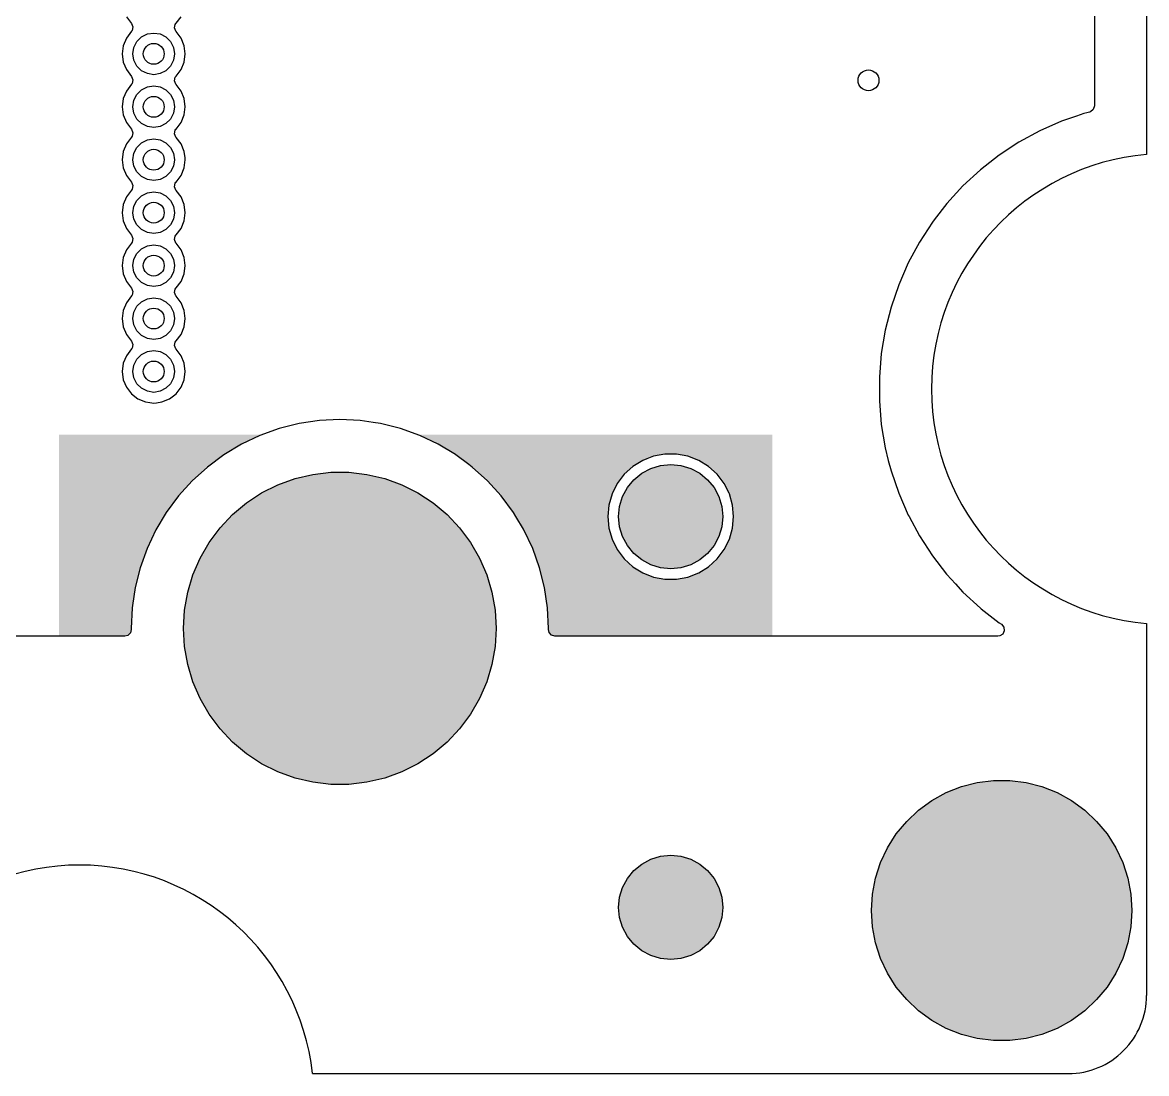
# Model space of a CAD drawing. Header units: millimetres. Extents: x -3894 to -3474, y -291 to 6.
# Drawn here: x -3809.63 to -3788.05, y -263.36 to -243.19 of the extents above; entities that cross this region are included whole.
import ezdxf

# ---------------------------------------------------------------- set-up
doc = ezdxf.new("R2010")
doc.units = ezdxf.units.MM
doc.layers.add('BLACK', color=7, linetype='Continuous')

msp = doc.modelspace()

# ---------------------------------------------------------------- hatches: boundary and pattern name
msp.add_hatch(color=256).paths.add_polyline_path([(-3806.631, -252.277), (-3806.367, -251.986), (-3806.076, -251.722), (-3805.76, -251.488), (-3805.423, -251.286), (-3805.067, -251.118), (-3805.067, -251.118), (-3805.029, -251.104), (-3808.922, -251.104), (-3808.922, -254.969), (-3807.663, -254.969), (-3807.606, -254.955), (-3807.555, -254.907), (-3807.539, -254.839), (-3807.54, -254.818), (-3807.521, -254.425), (-3807.514, -254.38), (-3807.463, -254.037), (-3807.368, -253.655), (-3807.235, -253.285), (-3807.235, -253.285), (-3807.067, -252.93), (-3806.865, -252.593)])
h = msp.add_hatch(color=256)
h.paths.add_polyline_path([(-3795.233, -251.104), (-3802.04, -251.104), (-3802.002, -251.118), (-3802.002, -251.118), (-3801.647, -251.286), (-3801.317, -251.483), (-3801.309, -251.488), (-3801.058, -251.674), (-3800.994, -251.722), (-3800.702, -251.986), (-3800.438, -252.277), (-3800.204, -252.593), (-3800.204, -252.593), (-3800.156, -252.673), (-3800.012, -252.913), (-3800.002, -252.93), (-3799.834, -253.285), (-3799.702, -253.655), (-3799.606, -254.037), (-3799.549, -254.425), (-3799.529, -254.818), (-3799.53, -254.839), (-3799.519, -254.896), (-3799.474, -254.949), (-3799.406, -254.969), (-3795.233, -254.969)])
h.paths.add_polyline_path([(-3796.458, -253.635), (-3796.647, -253.752), (-3796.855, -253.833), (-3797.073, -253.874), (-3797.073, -253.874), (-3797.296, -253.874), (-3797.296, -253.874), (-3797.515, -253.833), (-3797.722, -253.752), (-3797.911, -253.635), (-3797.911, -253.635), (-3798.076, -253.485), (-3798.21, -253.308), (-3798.309, -253.109), (-3798.37, -252.895), (-3798.37, -252.895), (-3798.39, -252.673), (-3798.37, -252.452), (-3798.37, -252.452), (-3798.309, -252.238), (-3798.21, -252.038), (-3798.076, -251.861), (-3797.911, -251.711), (-3797.911, -251.711), (-3797.722, -251.594), (-3797.722, -251.594), (-3797.646, -251.564), (-3797.515, -251.513), (-3797.296, -251.473), (-3797.073, -251.473), (-3796.855, -251.513), (-3796.647, -251.594), (-3796.647, -251.594), (-3796.458, -251.711), (-3796.458, -251.711), (-3796.294, -251.861), (-3796.16, -252.038), (-3796.065, -252.227), (-3796.06, -252.238), (-3796, -252.452), (-3795.979, -252.673), (-3796, -252.895), (-3796.06, -253.109), (-3796.16, -253.308), (-3796.294, -253.485)], flags=16)
h.paths.add_polyline_path([(-3796.629, -253.505), (-3796.802, -253.597), (-3796.99, -253.654), (-3797.185, -253.673), (-3797.38, -253.654), (-3797.567, -253.597), (-3797.74, -253.505), (-3797.892, -253.38), (-3798.016, -253.229), (-3798.109, -253.056), (-3798.165, -252.868), (-3798.185, -252.673), (-3798.165, -252.478), (-3798.109, -252.29), (-3798.016, -252.117), (-3797.892, -251.966), (-3797.74, -251.842), (-3797.567, -251.749), (-3797.38, -251.692), (-3797.185, -251.673), (-3796.99, -251.692), (-3796.802, -251.749), (-3796.629, -251.842), (-3796.478, -251.966), (-3796.353, -252.117), (-3796.261, -252.29), (-3796.204, -252.478), (-3796.185, -252.673), (-3796.204, -252.868), (-3796.261, -253.056), (-3796.353, -253.229), (-3796.478, -253.38)], flags=0)
h = msp.add_hatch(color=256)
h.paths.add_polyline_path([(-3823.26, -260.233), (-3823.279, -259.92), (-3823.338, -259.611), (-3823.435, -259.313), (-3823.569, -259.029), (-3823.737, -258.764), (-3823.937, -258.522), (-3824.166, -258.307), (-3824.42, -258.122), (-3824.695, -257.971), (-3824.987, -257.855), (-3825.291, -257.777), (-3825.603, -257.738), (-3825.917, -257.738), (-3826.228, -257.777), (-3826.532, -257.855), (-3826.824, -257.971), (-3827.099, -258.122), (-3827.353, -258.307), (-3827.582, -258.522), (-3827.782, -258.764), (-3827.95, -259.029), (-3828.084, -259.313), (-3828.181, -259.611), (-3828.24, -259.92), (-3828.26, -260.233), (-3828.24, -260.546), (-3828.181, -260.855), (-3828.084, -261.153), (-3827.95, -261.437), (-3827.782, -261.703), (-3827.582, -261.944), (-3827.353, -262.159), (-3827.099, -262.344), (-3826.824, -262.495), (-3826.532, -262.611), (-3826.228, -262.689), (-3825.917, -262.728), (-3825.603, -262.728), (-3825.291, -262.689), (-3824.987, -262.611), (-3824.695, -262.495), (-3824.42, -262.344), (-3824.166, -262.159), (-3823.937, -261.944), (-3823.737, -261.703), (-3823.569, -261.437), (-3823.435, -261.153), (-3823.338, -260.855), (-3823.279, -260.546)])
h.paths.add_polyline_path([(-3819.064, -259.978), (-3819.121, -259.79), (-3819.213, -259.617), (-3819.338, -259.466), (-3819.489, -259.342), (-3819.662, -259.249), (-3819.85, -259.192), (-3820.045, -259.173), (-3820.24, -259.192), (-3820.427, -259.249), (-3820.6, -259.342), (-3820.752, -259.466), (-3820.876, -259.617), (-3820.969, -259.79), (-3821.025, -259.978), (-3821.045, -260.173), (-3821.025, -260.368), (-3820.969, -260.556), (-3820.876, -260.729), (-3820.752, -260.88), (-3820.6, -261.005), (-3820.427, -261.097), (-3820.24, -261.154), (-3820.045, -261.173), (-3819.85, -261.154), (-3819.662, -261.097), (-3819.489, -261.005), (-3819.338, -260.88), (-3819.213, -260.729), (-3819.121, -260.556), (-3819.064, -260.368), (-3819.045, -260.173)])
h.paths.add_polyline_path([(-3800.716, -253.792), (-3800.854, -253.472), (-3801.028, -253.17), (-3801.237, -252.89), (-3801.476, -252.636), (-3801.743, -252.412), (-3802.035, -252.22), (-3802.346, -252.063), (-3802.674, -251.944), (-3803.014, -251.864), (-3803.36, -251.823), (-3803.709, -251.823), (-3804.056, -251.864), (-3804.395, -251.944), (-3804.723, -252.063), (-3805.035, -252.22), (-3805.326, -252.412), (-3805.593, -252.636), (-3805.833, -252.89), (-3806.041, -253.17), (-3806.216, -253.472), (-3806.354, -253.792), (-3806.454, -254.126), (-3806.514, -254.47), (-3806.535, -254.818), (-3806.514, -255.166), (-3806.454, -255.51), (-3806.354, -255.844), (-3806.216, -256.164), (-3806.041, -256.467), (-3805.833, -256.746), (-3805.593, -257), (-3805.326, -257.224), (-3805.035, -257.416), (-3804.723, -257.573), (-3804.395, -257.692), (-3804.056, -257.772), (-3803.709, -257.813), (-3803.36, -257.813), (-3803.014, -257.772), (-3802.674, -257.692), (-3802.346, -257.573), (-3802.035, -257.416), (-3801.743, -257.224), (-3801.476, -257), (-3801.237, -256.746), (-3801.028, -256.467), (-3800.854, -256.164), (-3800.716, -255.844), (-3800.616, -255.51), (-3800.555, -255.166), (-3800.535, -254.818), (-3800.555, -254.47), (-3800.616, -254.126)])
h.paths.add_polyline_path([(-3796.204, -252.478), (-3796.261, -252.29), (-3796.353, -252.117), (-3796.478, -251.966), (-3796.629, -251.842), (-3796.802, -251.749), (-3796.99, -251.692), (-3797.185, -251.673), (-3797.38, -251.692), (-3797.567, -251.749), (-3797.74, -251.842), (-3797.892, -251.966), (-3798.016, -252.117), (-3798.109, -252.29), (-3798.165, -252.478), (-3798.185, -252.673), (-3798.165, -252.868), (-3798.109, -253.056), (-3798.016, -253.229), (-3797.892, -253.38), (-3797.74, -253.505), (-3797.567, -253.597), (-3797.38, -253.654), (-3797.185, -253.673), (-3796.99, -253.654), (-3796.802, -253.597), (-3796.629, -253.505), (-3796.478, -253.38), (-3796.353, -253.229), (-3796.261, -253.056), (-3796.204, -252.868), (-3796.185, -252.673)])
h.paths.add_polyline_path([(-3796.261, -259.79), (-3796.353, -259.617), (-3796.478, -259.466), (-3796.629, -259.342), (-3796.802, -259.249), (-3796.99, -259.192), (-3797.185, -259.173), (-3797.38, -259.192), (-3797.567, -259.249), (-3797.74, -259.342), (-3797.892, -259.466), (-3798.016, -259.617), (-3798.109, -259.79), (-3798.165, -259.978), (-3798.185, -260.173), (-3798.165, -260.368), (-3798.109, -260.556), (-3798.016, -260.729), (-3797.892, -260.88), (-3797.74, -261.005), (-3797.567, -261.097), (-3797.38, -261.154), (-3797.185, -261.173), (-3796.99, -261.154), (-3796.802, -261.097), (-3796.629, -261.005), (-3796.478, -260.88), (-3796.353, -260.729), (-3796.261, -260.556), (-3796.204, -260.368), (-3796.185, -260.173), (-3796.204, -259.978)])
h.paths.add_polyline_path([(-3788.354, -259.92), (-3788.413, -259.611), (-3788.51, -259.313), (-3788.644, -259.029), (-3788.812, -258.764), (-3789.012, -258.522), (-3789.241, -258.307), (-3789.495, -258.122), (-3789.77, -257.971), (-3790.062, -257.855), (-3790.366, -257.777), (-3790.678, -257.738), (-3790.992, -257.738), (-3791.303, -257.777), (-3791.607, -257.855), (-3791.899, -257.971), (-3792.174, -258.122), (-3792.428, -258.307), (-3792.657, -258.522), (-3792.857, -258.764), (-3793.025, -259.029), (-3793.159, -259.313), (-3793.256, -259.611), (-3793.315, -259.92), (-3793.335, -260.233), (-3793.315, -260.546), (-3793.256, -260.855), (-3793.159, -261.153), (-3793.025, -261.437), (-3792.857, -261.703), (-3792.657, -261.944), (-3792.428, -262.159), (-3792.174, -262.344), (-3791.899, -262.495), (-3791.607, -262.611), (-3791.303, -262.689), (-3790.992, -262.728), (-3790.678, -262.728), (-3790.366, -262.689), (-3790.062, -262.611), (-3789.77, -262.495), (-3789.495, -262.344), (-3789.241, -262.159), (-3789.012, -261.944), (-3788.812, -261.703), (-3788.644, -261.437), (-3788.51, -261.153), (-3788.413, -260.855), (-3788.354, -260.546), (-3788.335, -260.233)])

# ---------------------------------------------------------------- linework, layer by layer
at = {"layer": 'BLACK', "linetype": 'Continuous'}
for p, q in [((-3789.055, -234.485), (-3789.055, -244.791)), ((-3788.055, -234.589), (-3788.055, -245.726)), ((-3807.63, -243.08), (-3807.531, -243.209)), ((-3806.678, -243.205), (-3806.581, -243.08)), ((-3807.531, -243.209), (-3807.506, -243.274)), ((-3807.506, -243.274), (-3807.52, -243.343)), ((-3806.706, -243.295), (-3806.692, -243.227)), ((-3806.681, -243.36), (-3806.706, -243.295)), ((-3806.692, -243.227), (-3806.681, -243.209)), ((-3806.681, -243.209), (-3806.678, -243.205)), ((-3806.678, -243.205), (-3806.678, -243.205)), ((-3807.63, -243.49), (-3807.691, -243.636)), ((-3807.531, -243.36), (-3807.63, -243.49)), ((-3807.52, -243.343), (-3807.531, -243.36)), ((-3807.429, -243.558), (-3807.341, -243.469)), ((-3807.341, -243.469), (-3807.229, -243.412)), ((-3807.229, -243.412), (-3807.106, -243.393)), ((-3807.106, -243.393), (-3806.982, -243.412)), ((-3806.982, -243.412), (-3806.871, -243.469)), ((-3806.871, -243.469), (-3806.782, -243.558)), ((-3806.678, -243.365), (-3806.681, -243.36)), ((-3806.581, -243.49), (-3806.678, -243.365)), ((-3806.678, -243.365), (-3806.678, -243.365)), ((-3806.521, -243.636), (-3806.581, -243.49)), ((-3807.691, -243.636), (-3807.712, -243.793)), ((-3807.691, -243.636), (-3807.691, -243.636)), ((-3807.506, -243.793), (-3807.486, -243.669)), ((-3807.486, -243.669), (-3807.429, -243.558)), ((-3806.782, -243.558), (-3806.725, -243.669)), ((-3806.725, -243.669), (-3806.706, -243.793)), ((-3806.5, -243.793), (-3806.521, -243.636)), ((-3807.712, -243.793), (-3807.712, -243.793)), ((-3807.712, -243.793), (-3807.691, -243.95)), ((-3807.691, -243.95), (-3807.691, -243.95)), ((-3807.691, -243.95), (-3807.63, -244.096)), ((-3807.486, -243.916), (-3807.506, -243.793)), ((-3807.429, -244.028), (-3807.486, -243.916)), ((-3806.725, -243.916), (-3806.782, -244.028)), ((-3806.706, -243.793), (-3806.725, -243.916)), ((-3806.581, -244.096), (-3806.521, -243.95)), ((-3806.521, -243.95), (-3806.5, -243.793)), ((-3807.63, -244.096), (-3807.531, -244.225)), ((-3807.341, -244.116), (-3807.429, -244.028)), ((-3807.229, -244.173), (-3807.341, -244.116)), ((-3807.106, -244.193), (-3807.229, -244.173)), ((-3806.982, -244.173), (-3807.106, -244.193)), ((-3806.871, -244.116), (-3806.982, -244.173)), ((-3806.782, -244.028), (-3806.871, -244.116)), ((-3806.678, -244.221), (-3806.581, -244.096)), ((-3807.531, -244.376), (-3807.63, -244.506)), ((-3807.531, -244.225), (-3807.506, -244.29)), ((-3807.52, -244.359), (-3807.531, -244.376)), ((-3807.506, -244.29), (-3807.52, -244.359)), ((-3806.706, -244.311), (-3806.692, -244.243)), ((-3806.681, -244.376), (-3806.706, -244.311)), ((-3806.692, -244.243), (-3806.681, -244.225)), ((-3806.681, -244.225), (-3806.678, -244.221)), ((-3806.678, -244.381), (-3806.681, -244.376)), ((-3806.678, -244.221), (-3806.678, -244.221)), ((-3806.581, -244.506), (-3806.678, -244.381)), ((-3806.678, -244.381), (-3806.678, -244.381)), ((-3807.63, -244.506), (-3807.691, -244.652)), ((-3807.486, -244.685), (-3807.429, -244.574)), ((-3807.429, -244.574), (-3807.341, -244.485)), ((-3807.341, -244.485), (-3807.229, -244.428)), ((-3807.229, -244.428), (-3807.106, -244.409)), ((-3807.106, -244.409), (-3806.982, -244.428)), ((-3806.982, -244.428), (-3806.871, -244.485)), ((-3806.871, -244.485), (-3806.782, -244.574)), ((-3806.782, -244.574), (-3806.725, -244.685)), ((-3806.521, -244.652), (-3806.581, -244.506)), ((-3807.691, -244.652), (-3807.712, -244.809)), ((-3807.712, -244.809), (-3807.712, -244.809)), ((-3807.712, -244.809), (-3807.691, -244.966)), ((-3807.691, -244.652), (-3807.691, -244.652)), ((-3807.506, -244.809), (-3807.486, -244.685)), ((-3807.486, -244.932), (-3807.506, -244.809)), ((-3806.725, -244.685), (-3806.706, -244.809)), ((-3806.706, -244.809), (-3806.725, -244.932)), ((-3806.5, -244.809), (-3806.521, -244.652)), ((-3806.521, -244.966), (-3806.5, -244.809)), ((-3789.055, -244.791), (-3789.075, -244.858)), ((-3807.691, -244.966), (-3807.691, -244.966)), ((-3807.691, -244.966), (-3807.63, -245.112)), ((-3807.429, -245.044), (-3807.486, -244.932)), ((-3807.341, -245.132), (-3807.429, -245.044)), ((-3806.782, -245.044), (-3806.871, -245.132)), ((-3806.725, -244.932), (-3806.782, -245.044)), ((-3806.581, -245.112), (-3806.521, -244.966)), ((-3789.395, -244.987), (-3789.687, -245.088)), ((-3789.257, -244.939), (-3789.395, -244.987)), ((-3789.202, -244.924), (-3789.257, -244.939)), ((-3789.148, -244.911), (-3789.202, -244.924)), ((-3789.128, -244.903), (-3789.148, -244.911)), ((-3789.075, -244.858), (-3789.128, -244.903)), ((-3807.63, -245.112), (-3807.531, -245.241)), ((-3807.531, -245.241), (-3807.506, -245.306)), ((-3807.229, -245.189), (-3807.341, -245.132)), ((-3807.106, -245.209), (-3807.229, -245.189)), ((-3806.982, -245.189), (-3807.106, -245.209)), ((-3806.871, -245.132), (-3806.982, -245.189)), ((-3806.706, -245.327), (-3806.692, -245.259)), ((-3806.692, -245.259), (-3806.681, -245.241)), ((-3806.681, -245.241), (-3806.678, -245.237)), ((-3806.678, -245.237), (-3806.581, -245.112)), ((-3806.678, -245.237), (-3806.678, -245.237)), ((-3789.687, -245.088), (-3790.104, -245.272)), ((-3807.531, -245.392), (-3807.63, -245.522)), ((-3807.52, -245.375), (-3807.531, -245.392)), ((-3807.506, -245.306), (-3807.52, -245.375)), ((-3807.341, -245.501), (-3807.229, -245.444)), ((-3807.229, -245.444), (-3807.106, -245.425)), ((-3807.106, -245.425), (-3806.982, -245.444)), ((-3806.982, -245.444), (-3806.871, -245.501)), ((-3806.681, -245.392), (-3806.706, -245.327)), ((-3806.678, -245.397), (-3806.681, -245.392)), ((-3806.581, -245.522), (-3806.678, -245.397)), ((-3806.678, -245.397), (-3806.678, -245.397)), ((-3790.104, -245.272), (-3790.503, -245.49)), ((-3790.104, -245.272), (-3790.104, -245.272)), ((-3807.691, -245.668), (-3807.712, -245.825)), ((-3807.63, -245.522), (-3807.691, -245.668)), ((-3807.691, -245.668), (-3807.691, -245.668)), ((-3807.486, -245.701), (-3807.429, -245.59)), ((-3807.429, -245.59), (-3807.341, -245.501)), ((-3806.871, -245.501), (-3806.782, -245.59)), ((-3806.782, -245.59), (-3806.725, -245.701)), ((-3806.521, -245.668), (-3806.581, -245.522)), ((-3806.505, -245.789), (-3806.521, -245.668)), ((-3806.521, -245.668), (-3806.521, -245.668)), ((-3790.503, -245.49), (-3790.884, -245.74)), ((-3790.503, -245.49), (-3790.503, -245.49)), ((-3807.712, -245.825), (-3807.712, -245.825)), ((-3807.712, -245.825), (-3807.691, -245.982)), ((-3807.506, -245.825), (-3807.486, -245.701)), ((-3807.486, -245.948), (-3807.506, -245.825)), ((-3806.725, -245.701), (-3806.706, -245.825)), ((-3806.706, -245.825), (-3806.725, -245.948)), ((-3806.521, -245.982), (-3806.5, -245.825)), ((-3806.5, -245.825), (-3806.505, -245.789)), ((-3790.884, -245.74), (-3791.242, -246.02)), ((-3790.884, -245.74), (-3790.884, -245.74)), ((-3807.691, -245.982), (-3807.691, -245.982)), ((-3807.691, -245.982), (-3807.63, -246.128)), ((-3807.429, -246.06), (-3807.486, -245.948)), ((-3807.341, -246.148), (-3807.429, -246.06)), ((-3806.782, -246.06), (-3806.871, -246.148)), ((-3806.725, -245.948), (-3806.782, -246.06)), ((-3806.581, -246.128), (-3806.521, -245.982)), ((-3791.242, -246.02), (-3791.577, -246.329)), ((-3791.242, -246.02), (-3791.242, -246.02)), ((-3807.63, -246.128), (-3807.531, -246.257)), ((-3807.531, -246.257), (-3807.506, -246.322)), ((-3807.506, -246.322), (-3807.52, -246.391)), ((-3807.229, -246.205), (-3807.341, -246.148)), ((-3807.106, -246.225), (-3807.229, -246.205)), ((-3806.982, -246.205), (-3807.106, -246.225)), ((-3806.871, -246.148), (-3806.982, -246.205)), ((-3806.706, -246.343), (-3806.692, -246.275)), ((-3806.692, -246.275), (-3806.681, -246.257)), ((-3806.681, -246.257), (-3806.678, -246.253)), ((-3806.678, -246.253), (-3806.581, -246.128)), ((-3806.678, -246.253), (-3806.678, -246.253)), ((-3791.577, -246.329), (-3791.884, -246.664)), ((-3791.577, -246.329), (-3791.577, -246.329)), ((-3807.63, -246.538), (-3807.691, -246.684)), ((-3807.531, -246.408), (-3807.63, -246.538)), ((-3807.52, -246.391), (-3807.531, -246.408)), ((-3807.429, -246.606), (-3807.341, -246.517)), ((-3807.341, -246.517), (-3807.229, -246.46)), ((-3807.229, -246.46), (-3807.106, -246.441)), ((-3807.106, -246.441), (-3806.982, -246.46)), ((-3806.982, -246.46), (-3806.871, -246.517)), ((-3806.871, -246.517), (-3806.782, -246.606)), ((-3806.681, -246.408), (-3806.706, -246.343)), ((-3806.678, -246.413), (-3806.681, -246.408)), ((-3806.581, -246.538), (-3806.678, -246.413)), ((-3806.678, -246.413), (-3806.678, -246.413)), ((-3806.521, -246.684), (-3806.581, -246.538)), ((-3807.691, -246.684), (-3807.712, -246.841)), ((-3807.691, -246.684), (-3807.691, -246.684)), ((-3807.506, -246.841), (-3807.486, -246.717)), ((-3807.486, -246.717), (-3807.429, -246.606)), ((-3806.782, -246.606), (-3806.725, -246.717)), ((-3806.725, -246.717), (-3806.706, -246.841)), ((-3806.5, -246.841), (-3806.521, -246.684)), ((-3791.884, -246.664), (-3792.128, -246.979)), ((-3791.884, -246.664), (-3791.884, -246.664)), ((-3807.712, -246.841), (-3807.712, -246.841)), ((-3807.712, -246.841), (-3807.691, -246.998)), ((-3807.486, -246.964), (-3807.506, -246.841)), ((-3807.429, -247.076), (-3807.486, -246.964)), ((-3806.725, -246.964), (-3806.782, -247.076)), ((-3806.706, -246.841), (-3806.725, -246.964)), ((-3806.521, -246.998), (-3806.5, -246.841)), ((-3792.128, -246.979), (-3792.163, -247.024)), ((-3807.691, -246.998), (-3807.691, -246.998)), ((-3807.691, -246.998), (-3807.63, -247.144)), ((-3807.63, -247.144), (-3807.531, -247.273)), ((-3807.341, -247.164), (-3807.429, -247.076)), ((-3807.229, -247.221), (-3807.341, -247.164)), ((-3806.871, -247.164), (-3806.982, -247.221)), ((-3806.782, -247.076), (-3806.871, -247.164)), ((-3806.678, -247.269), (-3806.581, -247.144)), ((-3806.581, -247.144), (-3806.521, -246.998)), ((-3792.163, -247.024), (-3792.412, -247.405)), ((-3807.531, -247.273), (-3807.506, -247.338)), ((-3807.52, -247.407), (-3807.531, -247.424)), ((-3807.506, -247.338), (-3807.52, -247.407)), ((-3807.106, -247.241), (-3807.229, -247.221)), ((-3806.982, -247.221), (-3807.106, -247.241)), ((-3806.706, -247.359), (-3806.692, -247.291)), ((-3806.681, -247.424), (-3806.706, -247.359)), ((-3806.692, -247.291), (-3806.681, -247.273)), ((-3806.681, -247.273), (-3806.678, -247.269)), ((-3806.678, -247.269), (-3806.678, -247.269)), ((-3792.412, -247.405), (-3792.628, -247.806)), ((-3792.412, -247.405), (-3792.412, -247.405)), ((-3807.63, -247.554), (-3807.691, -247.7)), ((-3807.531, -247.424), (-3807.63, -247.554)), ((-3807.486, -247.733), (-3807.429, -247.622)), ((-3807.429, -247.622), (-3807.341, -247.533)), ((-3807.341, -247.533), (-3807.229, -247.476)), ((-3807.229, -247.476), (-3807.106, -247.457)), ((-3807.106, -247.457), (-3806.982, -247.476)), ((-3806.982, -247.476), (-3806.871, -247.533)), ((-3806.871, -247.533), (-3806.782, -247.622)), ((-3806.782, -247.622), (-3806.725, -247.733)), ((-3806.678, -247.429), (-3806.681, -247.424)), ((-3806.581, -247.554), (-3806.678, -247.429)), ((-3806.678, -247.429), (-3806.678, -247.429)), ((-3806.521, -247.7), (-3806.581, -247.554)), ((-3807.691, -247.7), (-3807.712, -247.857)), ((-3807.691, -247.7), (-3807.691, -247.7)), ((-3807.506, -247.857), (-3807.486, -247.733)), ((-3806.725, -247.733), (-3806.706, -247.857)), ((-3806.5, -247.857), (-3806.521, -247.7)), ((-3792.628, -247.806), (-3792.81, -248.223)), ((-3792.628, -247.806), (-3792.628, -247.806)), ((-3807.712, -247.857), (-3807.712, -247.857)), ((-3807.712, -247.857), (-3807.691, -248.014)), ((-3807.691, -248.014), (-3807.691, -248.014)), ((-3807.691, -248.014), (-3807.63, -248.16)), ((-3807.486, -247.98), (-3807.506, -247.857)), ((-3807.429, -248.092), (-3807.486, -247.98)), ((-3806.725, -247.98), (-3806.782, -248.092)), ((-3806.706, -247.857), (-3806.725, -247.98)), ((-3806.581, -248.16), (-3806.521, -248.014)), ((-3806.521, -248.014), (-3806.5, -247.857)), ((-3807.63, -248.16), (-3807.531, -248.289)), ((-3807.341, -248.18), (-3807.429, -248.092)), ((-3807.229, -248.237), (-3807.341, -248.18)), ((-3807.106, -248.257), (-3807.229, -248.237)), ((-3806.982, -248.237), (-3807.106, -248.257)), ((-3806.871, -248.18), (-3806.982, -248.237)), ((-3806.782, -248.092), (-3806.871, -248.18)), ((-3806.678, -248.285), (-3806.581, -248.16)), ((-3792.81, -248.223), (-3792.957, -248.654)), ((-3807.531, -248.44), (-3807.63, -248.57)), ((-3807.531, -248.289), (-3807.506, -248.354)), ((-3807.52, -248.423), (-3807.531, -248.44)), ((-3807.506, -248.354), (-3807.52, -248.423)), ((-3807.341, -248.549), (-3807.229, -248.492)), ((-3807.229, -248.492), (-3807.106, -248.473)), ((-3807.106, -248.473), (-3806.982, -248.492)), ((-3806.982, -248.492), (-3806.871, -248.549)), ((-3806.706, -248.375), (-3806.692, -248.307)), ((-3806.681, -248.44), (-3806.706, -248.375)), ((-3806.692, -248.307), (-3806.681, -248.289)), ((-3806.681, -248.289), (-3806.678, -248.285)), ((-3806.678, -248.445), (-3806.681, -248.44)), ((-3806.678, -248.285), (-3806.678, -248.285)), ((-3806.581, -248.57), (-3806.678, -248.445)), ((-3806.678, -248.445), (-3806.678, -248.445)), ((-3807.63, -248.57), (-3807.691, -248.716)), ((-3807.486, -248.749), (-3807.429, -248.638)), ((-3807.429, -248.638), (-3807.341, -248.549)), ((-3806.871, -248.549), (-3806.782, -248.638)), ((-3806.782, -248.638), (-3806.725, -248.749)), ((-3806.521, -248.716), (-3806.581, -248.57)), ((-3792.957, -248.654), (-3793.069, -249.095)), ((-3807.691, -248.716), (-3807.712, -248.873)), ((-3807.712, -248.873), (-3807.712, -248.873)), ((-3807.712, -248.873), (-3807.691, -249.03)), ((-3807.691, -248.716), (-3807.691, -248.716)), ((-3807.506, -248.873), (-3807.486, -248.749)), ((-3807.486, -248.996), (-3807.506, -248.873)), ((-3806.725, -248.749), (-3806.706, -248.873)), ((-3806.706, -248.873), (-3806.725, -248.996)), ((-3806.5, -248.873), (-3806.521, -248.716)), ((-3806.521, -249.03), (-3806.5, -248.873)), ((-3807.691, -249.03), (-3807.691, -249.03)), ((-3807.691, -249.03), (-3807.63, -249.176)), ((-3807.429, -249.108), (-3807.486, -248.996)), ((-3807.341, -249.196), (-3807.429, -249.108)), ((-3806.782, -249.108), (-3806.871, -249.196)), ((-3806.725, -248.996), (-3806.782, -249.108)), ((-3806.581, -249.176), (-3806.521, -249.03)), ((-3793.069, -249.095), (-3793.144, -249.544)), ((-3793.069, -249.095), (-3793.069, -249.095)), ((-3807.63, -249.176), (-3807.531, -249.305)), ((-3807.531, -249.305), (-3807.506, -249.37)), ((-3807.229, -249.253), (-3807.341, -249.196)), ((-3807.106, -249.273), (-3807.229, -249.253)), ((-3806.982, -249.253), (-3807.106, -249.273)), ((-3806.871, -249.196), (-3806.982, -249.253)), ((-3806.706, -249.391), (-3806.692, -249.323)), ((-3806.692, -249.323), (-3806.681, -249.305)), ((-3806.681, -249.305), (-3806.678, -249.301)), ((-3806.678, -249.301), (-3806.581, -249.176)), ((-3806.678, -249.301), (-3806.678, -249.301)), ((-3807.531, -249.456), (-3807.63, -249.586)), ((-3807.52, -249.439), (-3807.531, -249.456)), ((-3807.506, -249.37), (-3807.52, -249.439)), ((-3807.429, -249.654), (-3807.341, -249.565)), ((-3807.341, -249.565), (-3807.229, -249.508)), ((-3807.229, -249.508), (-3807.106, -249.489)), ((-3807.106, -249.489), (-3806.982, -249.508)), ((-3806.982, -249.508), (-3806.871, -249.565)), ((-3806.871, -249.565), (-3806.782, -249.654)), ((-3806.681, -249.456), (-3806.706, -249.391)), ((-3806.678, -249.461), (-3806.681, -249.456)), ((-3806.581, -249.586), (-3806.678, -249.461)), ((-3806.678, -249.461), (-3806.678, -249.461)), ((-3793.144, -249.544), (-3793.181, -249.998)), ((-3793.144, -249.544), (-3793.144, -249.544)), ((-3793.144, -249.544), (-3793.144, -249.544)), ((-3807.691, -249.732), (-3807.712, -249.889)), ((-3807.63, -249.586), (-3807.691, -249.732)), ((-3807.691, -249.732), (-3807.691, -249.732)), ((-3807.506, -249.889), (-3807.486, -249.765)), ((-3807.486, -249.765), (-3807.429, -249.654)), ((-3806.782, -249.654), (-3806.725, -249.765)), ((-3806.725, -249.765), (-3806.706, -249.889)), ((-3806.521, -249.732), (-3806.581, -249.586)), ((-3806.5, -249.889), (-3806.521, -249.732)), ((-3807.712, -249.889), (-3807.712, -249.889)), ((-3807.712, -249.889), (-3807.691, -250.046)), ((-3807.486, -250.012), (-3807.506, -249.889)), ((-3806.706, -249.889), (-3806.725, -250.012)), ((-3806.521, -250.046), (-3806.5, -249.889)), ((-3793.181, -249.998), (-3793.181, -250.453)), ((-3807.691, -250.046), (-3807.691, -250.046)), ((-3807.691, -250.046), (-3807.63, -250.192)), ((-3807.63, -250.192), (-3807.534, -250.317)), ((-3807.429, -250.124), (-3807.486, -250.012)), ((-3807.341, -250.212), (-3807.429, -250.124)), ((-3807.229, -250.269), (-3807.341, -250.212)), ((-3806.871, -250.212), (-3806.982, -250.269)), ((-3806.782, -250.124), (-3806.871, -250.212)), ((-3806.725, -250.012), (-3806.782, -250.124)), ((-3806.678, -250.317), (-3806.581, -250.192)), ((-3806.581, -250.192), (-3806.521, -250.046)), ((-3807.534, -250.317), (-3807.409, -250.413)), ((-3807.409, -250.413), (-3807.263, -250.474)), ((-3807.106, -250.289), (-3807.229, -250.269)), ((-3806.982, -250.269), (-3807.106, -250.289)), ((-3806.949, -250.474), (-3806.803, -250.413)), ((-3806.803, -250.413), (-3806.678, -250.317)), ((-3807.263, -250.474), (-3807.184, -250.484)), ((-3807.184, -250.484), (-3807.106, -250.494)), ((-3807.106, -250.494), (-3807.054, -250.488)), ((-3807.106, -250.494), (-3807.106, -250.494)), ((-3807.106, -250.494), (-3807.106, -250.494)), ((-3807.054, -250.488), (-3806.949, -250.474)), ((-3793.181, -250.453), (-3793.144, -250.906)), ((-3803.927, -250.832), (-3804.316, -250.89)), ((-3803.535, -250.813), (-3803.927, -250.832)), ((-3803.927, -250.832), (-3803.927, -250.832)), ((-3803.927, -250.832), (-3803.927, -250.832)), ((-3803.142, -250.832), (-3803.535, -250.813)), ((-3802.897, -250.868), (-3803.142, -250.832)), ((-3803.142, -250.832), (-3803.142, -250.832)), ((-3803.142, -250.832), (-3803.142, -250.832)), ((-3802.753, -250.89), (-3802.897, -250.868)), ((-3804.697, -250.985), (-3805.067, -251.118)), ((-3804.316, -250.89), (-3804.697, -250.985)), ((-3802.372, -250.985), (-3802.753, -250.89)), ((-3802.753, -250.89), (-3802.753, -250.89)), ((-3802.753, -250.89), (-3802.753, -250.89)), ((-3802.002, -251.118), (-3802.372, -250.985)), ((-3793.144, -250.906), (-3793.144, -250.906)), ((-3793.144, -250.906), (-3793.069, -251.355)), ((-3805.423, -251.286), (-3805.76, -251.488)), ((-3805.067, -251.118), (-3805.423, -251.286)), ((-3805.067, -251.118), (-3805.067, -251.118)), ((-3801.647, -251.286), (-3802.002, -251.118)), ((-3802.002, -251.118), (-3802.002, -251.118)), ((-3801.317, -251.483), (-3801.647, -251.286)), ((-3805.76, -251.488), (-3806.076, -251.722)), ((-3801.309, -251.488), (-3801.317, -251.483)), ((-3801.058, -251.674), (-3801.309, -251.488)), ((-3797.515, -251.513), (-3797.646, -251.564)), ((-3797.296, -251.473), (-3797.515, -251.513)), ((-3797.073, -251.473), (-3797.296, -251.473)), ((-3796.855, -251.513), (-3797.073, -251.473)), ((-3796.647, -251.594), (-3796.855, -251.513)), ((-3793.069, -251.355), (-3793.069, -251.355)), ((-3793.069, -251.355), (-3793.009, -251.594)), ((-3806.076, -251.722), (-3806.367, -251.986)), ((-3800.994, -251.722), (-3801.058, -251.674)), ((-3800.702, -251.986), (-3800.994, -251.722)), ((-3797.911, -251.711), (-3798.076, -251.861)), ((-3797.722, -251.594), (-3797.911, -251.711)), ((-3797.911, -251.711), (-3797.911, -251.711)), ((-3797.646, -251.564), (-3797.722, -251.594)), ((-3797.722, -251.594), (-3797.722, -251.594)), ((-3797.567, -251.749), (-3797.38, -251.692)), ((-3797.38, -251.692), (-3797.185, -251.673)), ((-3797.185, -251.673), (-3796.99, -251.692)), ((-3796.99, -251.692), (-3796.802, -251.749)), ((-3796.458, -251.711), (-3796.647, -251.594)), ((-3796.647, -251.594), (-3796.647, -251.594)), ((-3796.294, -251.861), (-3796.458, -251.711)), ((-3796.458, -251.711), (-3796.458, -251.711)), ((-3793.009, -251.594), (-3792.957, -251.797)), ((-3804.723, -252.063), (-3804.395, -251.944)), ((-3804.395, -251.944), (-3804.056, -251.864)), ((-3804.056, -251.864), (-3803.709, -251.823)), ((-3803.709, -251.823), (-3803.36, -251.823)), ((-3803.36, -251.823), (-3803.014, -251.864)), ((-3803.014, -251.864), (-3802.674, -251.944)), ((-3802.674, -251.944), (-3802.346, -252.063)), ((-3798.076, -251.861), (-3798.21, -252.038)), ((-3797.892, -251.966), (-3797.74, -251.842)), ((-3797.74, -251.842), (-3797.567, -251.749)), ((-3796.802, -251.749), (-3796.629, -251.842)), ((-3796.629, -251.842), (-3796.478, -251.966)), ((-3796.16, -252.038), (-3796.294, -251.861)), ((-3792.957, -251.797), (-3792.81, -252.227)), ((-3806.367, -251.986), (-3806.631, -252.277)), ((-3805.035, -252.22), (-3804.723, -252.063)), ((-3802.346, -252.063), (-3802.035, -252.22)), ((-3800.438, -252.277), (-3800.702, -251.986)), ((-3798.21, -252.038), (-3798.309, -252.238)), ((-3798.21, -252.038), (-3798.21, -252.038)), ((-3798.109, -252.29), (-3798.016, -252.117)), ((-3798.016, -252.117), (-3797.892, -251.966)), ((-3796.478, -251.966), (-3796.353, -252.117)), ((-3796.353, -252.117), (-3796.261, -252.29)), ((-3796.065, -252.227), (-3796.16, -252.038)), ((-3796.16, -252.038), (-3796.16, -252.038)), ((-3806.631, -252.277), (-3806.865, -252.593)), ((-3805.326, -252.412), (-3805.035, -252.22)), ((-3802.035, -252.22), (-3801.743, -252.412)), ((-3800.204, -252.593), (-3800.438, -252.277)), ((-3800.438, -252.277), (-3800.438, -252.277)), ((-3798.309, -252.238), (-3798.37, -252.452)), ((-3798.309, -252.238), (-3798.309, -252.238)), ((-3798.165, -252.478), (-3798.109, -252.29)), ((-3796.261, -252.29), (-3796.204, -252.478)), ((-3796.06, -252.238), (-3796.065, -252.227)), ((-3796, -252.452), (-3796.06, -252.238)), ((-3792.81, -252.227), (-3792.628, -252.644)), ((-3806.865, -252.593), (-3807.067, -252.93)), ((-3805.593, -252.636), (-3805.326, -252.412)), ((-3801.743, -252.412), (-3801.476, -252.636)), ((-3800.156, -252.673), (-3800.204, -252.593)), ((-3800.204, -252.593), (-3800.204, -252.593)), ((-3798.37, -252.452), (-3798.39, -252.673)), ((-3798.37, -252.452), (-3798.37, -252.452)), ((-3798.185, -252.673), (-3798.165, -252.478)), ((-3796.204, -252.478), (-3796.185, -252.673)), ((-3795.979, -252.673), (-3796, -252.452)), ((-3805.833, -252.89), (-3805.593, -252.636)), ((-3801.476, -252.636), (-3801.237, -252.89)), ((-3800.012, -252.913), (-3800.156, -252.673)), ((-3798.39, -252.673), (-3798.37, -252.895)), ((-3798.39, -252.673), (-3798.39, -252.673)), ((-3798.165, -252.868), (-3798.185, -252.673)), ((-3796.185, -252.673), (-3796.204, -252.868)), ((-3796, -252.895), (-3795.979, -252.673)), ((-3792.628, -252.644), (-3792.628, -252.644)), ((-3792.628, -252.644), (-3792.628, -252.644)), ((-3792.628, -252.644), (-3792.612, -252.673)), ((-3792.612, -252.673), (-3792.412, -253.045)), ((-3807.067, -252.93), (-3807.235, -253.285)), ((-3806.041, -253.17), (-3805.833, -252.89)), ((-3801.237, -252.89), (-3801.028, -253.17)), ((-3800.002, -252.93), (-3800.012, -252.913)), ((-3799.834, -253.285), (-3800.002, -252.93)), ((-3798.37, -252.895), (-3798.37, -252.895)), ((-3798.37, -252.895), (-3798.309, -253.109)), ((-3798.109, -253.056), (-3798.165, -252.868)), ((-3796.204, -252.868), (-3796.261, -253.056)), ((-3796.06, -253.109), (-3796, -252.895)), ((-3806.216, -253.472), (-3806.041, -253.17)), ((-3801.028, -253.17), (-3800.854, -253.472)), ((-3798.309, -253.109), (-3798.309, -253.109)), ((-3798.309, -253.109), (-3798.21, -253.308)), ((-3798.016, -253.229), (-3798.109, -253.056)), ((-3797.892, -253.38), (-3798.016, -253.229)), ((-3796.353, -253.229), (-3796.478, -253.38)), ((-3796.261, -253.056), (-3796.353, -253.229)), ((-3796.16, -253.308), (-3796.06, -253.109)), ((-3792.412, -253.045), (-3792.163, -253.426)), ((-3807.235, -253.285), (-3807.368, -253.655)), ((-3807.235, -253.285), (-3807.235, -253.285)), ((-3799.702, -253.655), (-3799.834, -253.285)), ((-3798.21, -253.308), (-3798.21, -253.308)), ((-3798.21, -253.308), (-3798.076, -253.485)), ((-3797.74, -253.505), (-3797.892, -253.38)), ((-3796.478, -253.38), (-3796.629, -253.505)), ((-3796.294, -253.485), (-3796.16, -253.308)), ((-3792.163, -253.426), (-3791.891, -253.777)), ((-3807.368, -253.655), (-3807.463, -254.037)), ((-3806.354, -253.792), (-3806.216, -253.472)), ((-3800.854, -253.472), (-3800.716, -253.792)), ((-3799.606, -254.037), (-3799.702, -253.655)), ((-3798.076, -253.485), (-3797.911, -253.635)), ((-3797.911, -253.635), (-3797.911, -253.635)), ((-3797.911, -253.635), (-3797.722, -253.752)), ((-3797.567, -253.597), (-3797.74, -253.505)), ((-3797.38, -253.654), (-3797.567, -253.597)), ((-3797.185, -253.673), (-3797.38, -253.654)), ((-3796.99, -253.654), (-3797.185, -253.673)), ((-3796.802, -253.597), (-3796.99, -253.654)), ((-3796.629, -253.505), (-3796.802, -253.597)), ((-3796.647, -253.752), (-3796.458, -253.635)), ((-3796.458, -253.635), (-3796.294, -253.485)), ((-3806.454, -254.126), (-3806.354, -253.792)), ((-3800.716, -253.792), (-3800.616, -254.126)), ((-3797.722, -253.752), (-3797.722, -253.752)), ((-3797.722, -253.752), (-3797.722, -253.752)), ((-3797.722, -253.752), (-3797.515, -253.833)), ((-3797.515, -253.833), (-3797.296, -253.874)), ((-3797.296, -253.874), (-3797.296, -253.874)), ((-3797.296, -253.874), (-3797.073, -253.874)), ((-3797.073, -253.874), (-3796.855, -253.833)), ((-3797.073, -253.874), (-3797.073, -253.874)), ((-3796.855, -253.833), (-3796.647, -253.752)), ((-3791.891, -253.777), (-3791.884, -253.786)), ((-3791.884, -253.786), (-3791.884, -253.786)), ((-3791.884, -253.786), (-3791.719, -253.966)), ((-3807.463, -254.037), (-3807.514, -254.38)), ((-3799.549, -254.425), (-3799.606, -254.037)), ((-3791.719, -253.966), (-3791.577, -254.122)), ((-3806.514, -254.47), (-3806.454, -254.126)), ((-3800.616, -254.126), (-3800.555, -254.47)), ((-3791.577, -254.122), (-3791.577, -254.122)), ((-3791.577, -254.122), (-3791.577, -254.122)), ((-3791.577, -254.122), (-3791.242, -254.43)), ((-3807.521, -254.425), (-3807.54, -254.818)), ((-3807.514, -254.38), (-3807.521, -254.425)), ((-3806.535, -254.818), (-3806.514, -254.47)), ((-3800.555, -254.47), (-3800.535, -254.818)), ((-3799.529, -254.818), (-3799.549, -254.425)), ((-3791.242, -254.43), (-3791.242, -254.43)), ((-3791.242, -254.43), (-3791.242, -254.43)), ((-3791.242, -254.43), (-3791.226, -254.444)), ((-3791.226, -254.444), (-3790.884, -254.711)), ((-3790.884, -254.711), (-3790.884, -254.711)), ((-3790.884, -254.711), (-3790.838, -254.741)), ((-3790.838, -254.741), (-3790.792, -254.794)), ((-3788.055, -254.724), (-3788.054, -261.862)), ((-3807.663, -254.969), (-3810.703, -254.969)), ((-3807.606, -254.955), (-3807.663, -254.969)), ((-3807.555, -254.907), (-3807.606, -254.955)), ((-3807.539, -254.839), (-3807.555, -254.907)), ((-3807.54, -254.818), (-3807.539, -254.839)), ((-3806.514, -255.166), (-3806.535, -254.818)), ((-3800.535, -254.818), (-3800.555, -255.166)), ((-3799.53, -254.839), (-3799.529, -254.818)), ((-3799.519, -254.896), (-3799.53, -254.839)), ((-3799.474, -254.949), (-3799.519, -254.896)), ((-3799.406, -254.969), (-3799.474, -254.949)), ((-3790.906, -254.969), (-3799.406, -254.969)), ((-3790.872, -254.964), (-3790.906, -254.969)), ((-3790.813, -254.927), (-3790.872, -254.964)), ((-3790.783, -254.864), (-3790.813, -254.927)), ((-3790.792, -254.794), (-3790.783, -254.864)), ((-3806.454, -255.51), (-3806.514, -255.166)), ((-3800.555, -255.166), (-3800.616, -255.51)), ((-3806.354, -255.844), (-3806.454, -255.51)), ((-3800.616, -255.51), (-3800.716, -255.844)), ((-3806.216, -256.164), (-3806.354, -255.844)), ((-3800.716, -255.844), (-3800.854, -256.164)), ((-3806.041, -256.467), (-3806.216, -256.164)), ((-3800.854, -256.164), (-3801.028, -256.467)), ((-3805.833, -256.746), (-3806.041, -256.467)), ((-3801.028, -256.467), (-3801.237, -256.746)), ((-3805.593, -257), (-3805.833, -256.746)), ((-3801.237, -256.746), (-3801.476, -257)), ((-3805.326, -257.224), (-3805.593, -257)), ((-3801.476, -257), (-3801.743, -257.224)), ((-3805.035, -257.416), (-3805.326, -257.224)), ((-3801.743, -257.224), (-3802.035, -257.416)), ((-3804.723, -257.573), (-3805.035, -257.416)), ((-3802.035, -257.416), (-3802.346, -257.573)), ((-3804.395, -257.692), (-3804.723, -257.573)), ((-3804.056, -257.772), (-3804.395, -257.692)), ((-3803.709, -257.813), (-3804.056, -257.772)), ((-3803.014, -257.772), (-3803.36, -257.813)), ((-3802.674, -257.692), (-3803.014, -257.772)), ((-3802.346, -257.573), (-3802.674, -257.692)), ((-3791.303, -257.777), (-3790.992, -257.738)), ((-3790.992, -257.738), (-3790.678, -257.738)), ((-3790.678, -257.738), (-3790.366, -257.777)), ((-3803.36, -257.813), (-3803.709, -257.813)), ((-3792.174, -258.122), (-3791.899, -257.971)), ((-3791.899, -257.971), (-3791.607, -257.855)), ((-3791.607, -257.855), (-3791.303, -257.777)), ((-3790.366, -257.777), (-3790.062, -257.855)), ((-3790.062, -257.855), (-3789.77, -257.971)), ((-3789.77, -257.971), (-3789.495, -258.122)), ((-3792.428, -258.307), (-3792.174, -258.122)), ((-3789.495, -258.122), (-3789.241, -258.307)), ((-3792.657, -258.522), (-3792.428, -258.307)), ((-3789.241, -258.307), (-3789.012, -258.522)), ((-3792.857, -258.764), (-3792.657, -258.522)), ((-3789.012, -258.522), (-3788.812, -258.764)), ((-3793.025, -259.029), (-3792.857, -258.764)), ((-3788.812, -258.764), (-3788.644, -259.029)), ((-3793.159, -259.313), (-3793.025, -259.029)), ((-3788.644, -259.029), (-3788.51, -259.313)), ((-3797.74, -259.342), (-3797.567, -259.249)), ((-3797.567, -259.249), (-3797.38, -259.192)), ((-3797.38, -259.192), (-3797.185, -259.173)), ((-3797.185, -259.173), (-3796.99, -259.192)), ((-3796.99, -259.192), (-3796.802, -259.249)), ((-3796.802, -259.249), (-3796.629, -259.342)), ((-3798.016, -259.617), (-3797.892, -259.466)), ((-3797.892, -259.466), (-3797.74, -259.342)), ((-3796.629, -259.342), (-3796.478, -259.466)), ((-3796.478, -259.466), (-3796.353, -259.617)), ((-3793.256, -259.611), (-3793.159, -259.313)), ((-3788.51, -259.313), (-3788.413, -259.611)), ((-3798.109, -259.79), (-3798.016, -259.617)), ((-3796.353, -259.617), (-3796.261, -259.79)), ((-3793.315, -259.92), (-3793.256, -259.611)), ((-3788.413, -259.611), (-3788.354, -259.92)), ((-3798.165, -259.978), (-3798.109, -259.79)), ((-3796.261, -259.79), (-3796.204, -259.978)), ((-3793.335, -260.233), (-3793.315, -259.92)), ((-3788.354, -259.92), (-3788.335, -260.233)), ((-3798.185, -260.173), (-3798.165, -259.978)), ((-3796.204, -259.978), (-3796.185, -260.173)), ((-3798.165, -260.368), (-3798.185, -260.173)), ((-3796.185, -260.173), (-3796.204, -260.368)), ((-3793.315, -260.546), (-3793.335, -260.233)), ((-3788.335, -260.233), (-3788.354, -260.546)), ((-3798.109, -260.556), (-3798.165, -260.368)), ((-3798.016, -260.729), (-3798.109, -260.556)), ((-3796.261, -260.556), (-3796.353, -260.729)), ((-3796.204, -260.368), (-3796.261, -260.556)), ((-3793.256, -260.855), (-3793.315, -260.546)), ((-3788.354, -260.546), (-3788.413, -260.855)), ((-3797.892, -260.88), (-3798.016, -260.729)), ((-3796.353, -260.729), (-3796.478, -260.88)), ((-3797.74, -261.005), (-3797.892, -260.88)), ((-3797.567, -261.097), (-3797.74, -261.005)), ((-3796.629, -261.005), (-3796.802, -261.097)), ((-3796.478, -260.88), (-3796.629, -261.005)), ((-3793.159, -261.153), (-3793.256, -260.855)), ((-3788.413, -260.855), (-3788.51, -261.153)), ((-3797.38, -261.154), (-3797.567, -261.097)), ((-3797.185, -261.173), (-3797.38, -261.154)), ((-3796.99, -261.154), (-3797.185, -261.173)), ((-3796.802, -261.097), (-3796.99, -261.154)), ((-3793.025, -261.437), (-3793.159, -261.153)), ((-3788.51, -261.153), (-3788.644, -261.437)), ((-3792.857, -261.703), (-3793.025, -261.437)), ((-3788.644, -261.437), (-3788.812, -261.703)), ((-3792.657, -261.944), (-3792.857, -261.703)), ((-3788.812, -261.703), (-3789.012, -261.944)), ((-3792.428, -262.159), (-3792.657, -261.944)), ((-3789.012, -261.944), (-3789.241, -262.159)), ((-3792.174, -262.344), (-3792.428, -262.159)), ((-3789.241, -262.159), (-3789.495, -262.344)), ((-3791.899, -262.495), (-3792.174, -262.344)), ((-3791.607, -262.611), (-3791.899, -262.495)), ((-3789.77, -262.495), (-3790.062, -262.611)), ((-3789.495, -262.344), (-3789.77, -262.495)), ((-3791.303, -262.689), (-3791.607, -262.611)), ((-3790.992, -262.728), (-3791.303, -262.689)), ((-3790.678, -262.728), (-3790.992, -262.728)), ((-3790.366, -262.689), (-3790.678, -262.728)), ((-3790.062, -262.611), (-3790.366, -262.689)), ((-3804.059, -263.36), (-3789.554, -263.362))]:
    msp.add_line(p, q, dxfattribs=at)
at = {"layer": 'BLACK'}
for centre in [(-3807.106, -243.793), (-3793.39, -244.301), (-3807.106, -244.809), (-3807.106, -245.825), (-3807.106, -246.841), (-3807.106, -247.857), (-3807.106, -248.873), (-3807.106, -249.889)]:
    msp.add_circle(centre, 0.2, dxfattribs=at)
for centre, radius, start, end in [((-3787.665, -250.225), 4.516, 94.9524, 265.0476), ((-3808.531, -263.861), 4.5, 6.4024, 173.5822), ((-3789.554, -261.862), 1.5, 269.9984, 0.0018)]:
    msp.add_arc(centre, radius, start, end, dxfattribs=at)

doc.saveas('drawing.dxf')
